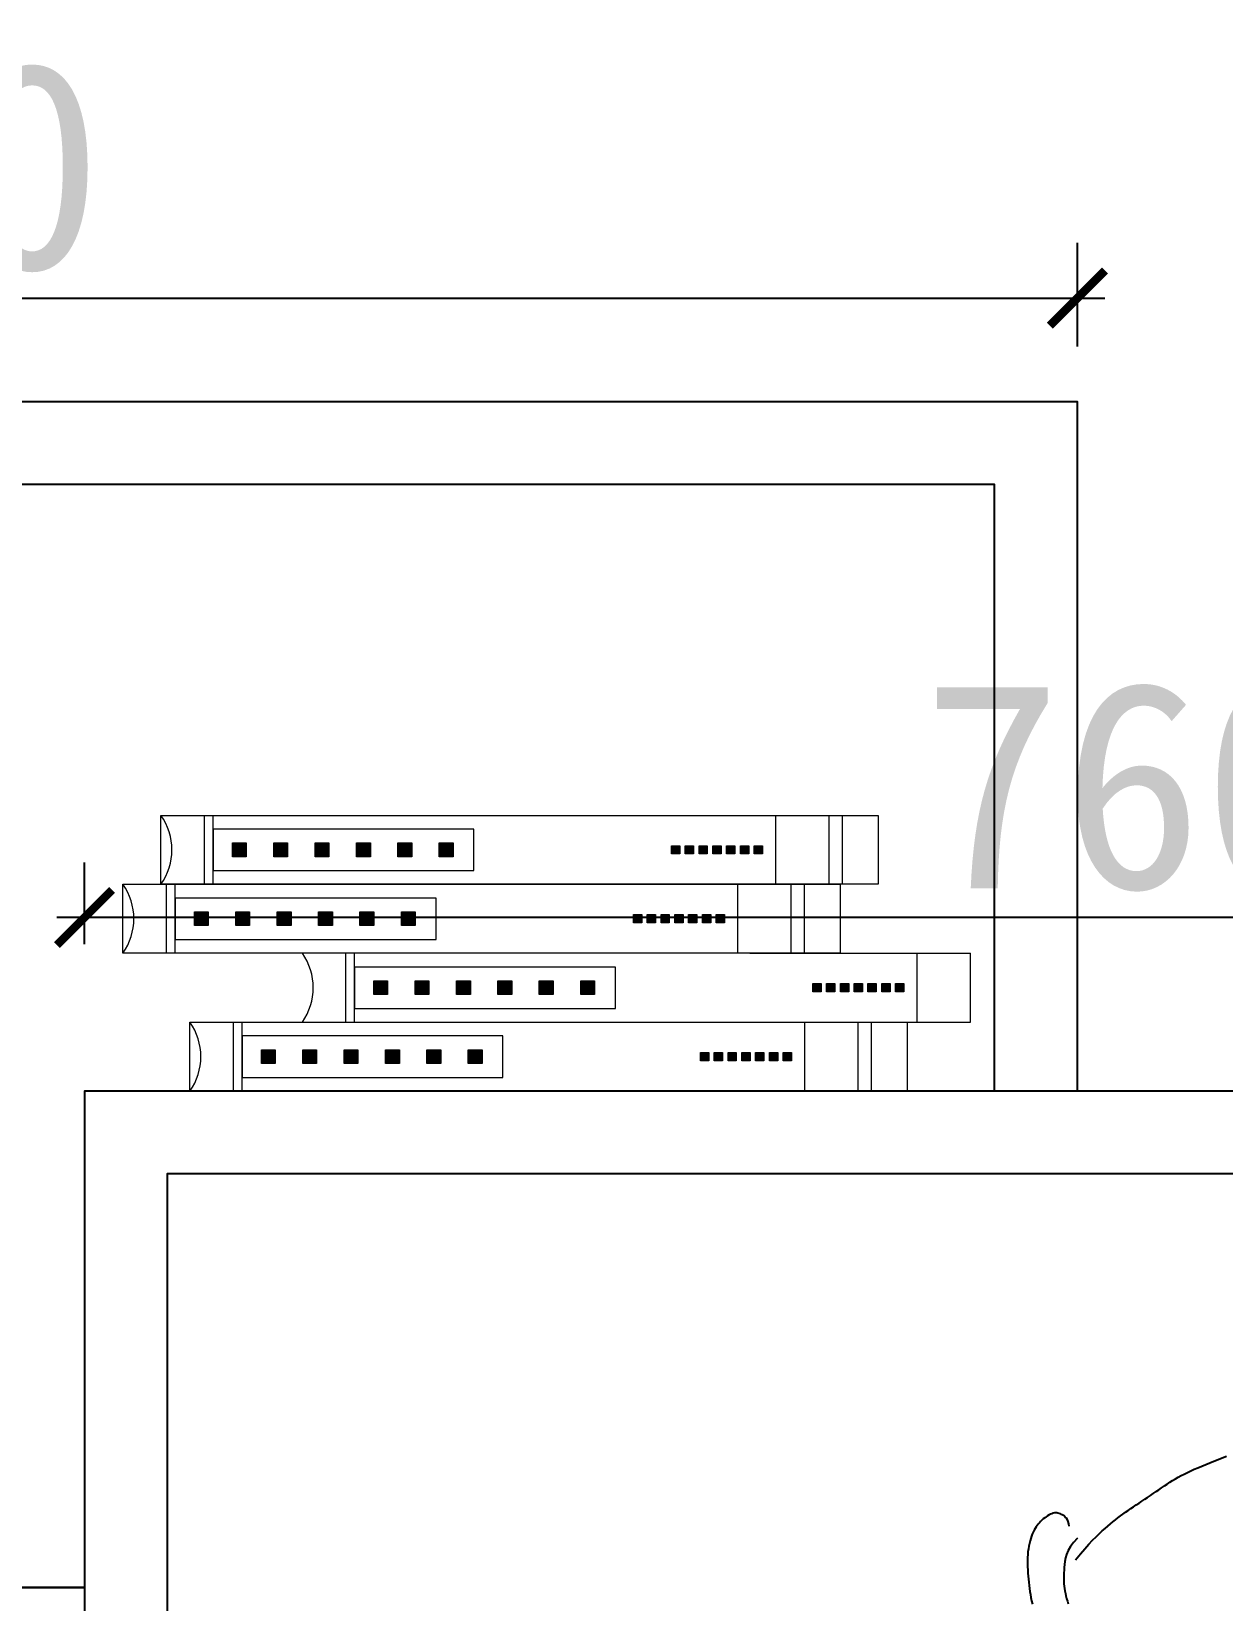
# Model space of a CAD drawing. Header units: millimetres. Extents: x 71641 to 191108, y -23091 to 29972.
# Drawn here: x 162454 to 162887, y -3682 to -3113 of the extents above; entities that cross this region are included whole.
import ezdxf

# ---------------------------------------------------------------- set-up
doc = ezdxf.new("R2010")
doc.units = ezdxf.units.MM
doc.layers.add('7', color=7, linetype='Continuous')
doc.layers.add('8', color=8, linetype='Continuous', lineweight=0)
doc.styles.add('30', font='SimSun.ttf', dxfattribs={"height": 75})
doc.dimstyles.new('30', dxfattribs={"dimscale": 0, "dimtxt": 90, "dimasz": 20, "dimexe": 20, "dimexo": 20, "dimgap": 10, "dimtad": 1, "dimdec": 0, "dimzin": 0, "dimdsep": 46, "dimtxsty": '30', "dimblk": 'ARCHTICK', "dimcen": 20, "dimdle": 10, "dimclrd": 8, "dimclre": 8, "dimclrt": 2, "dimadec": 0, "dimazin": 0, "dimtfac": 1, "dimtdec": 0, "dimtmove": 2, "dimatfit": 3, "dimldrblk": 'DOT', "dimfxl": 0, "dimtolj": 2, "dimtzin": 0, "dimlwd": -1, "dimarcsym": 0})

# ---------------------------------------------------------------- blocks, each defined once
blk = doc.blocks.new('_ARCHTICK')
at = {"color": 0, "linetype": 'ByBlock', "const_width": 0.15}
blk.add_lwpolyline([(-0.5, -0.5), (0.5, 0.5)], dxfattribs=at)
blk = doc.blocks.new('*D605')
at = {"color": 8, "lineweight": -2}
for p, q in [((162473.52, -3443.99), (162473.52, -3414.3)), ((163233.52, -3443.99), (163233.52, -3414.3))]:
    blk.add_line(p, q, dxfattribs=at)
at = {"color": 8}
blk.add_line((163243.52, -3434.3), (162463.52, -3434.3), dxfattribs=at)
at = {"layer": 'Defpoints', "color": 0}
for p in [(162473.52, -3434.3), (162473.52, -3463.99), (163233.52, -3463.99)]:
    blk.add_point(p, dxfattribs=at)
at = {"color": 8, "xscale": 20, "yscale": 20, "zscale": 20, "rotation": 180}
blk.add_blockref('_ARCHTICK', (162473.52, -3434.3), dxfattribs=at)
at = {"color": 8, "xscale": 20, "yscale": 20, "zscale": 20}
blk.add_blockref('_ARCHTICK', (163233.52, -3434.3), dxfattribs=at)
at = {"color": 2, "insert": (162853.52, -3386.8), "char_height": 75, "attachment_point": 5, "style": '30'}
blk.add_mtext('\\A2;760', dxfattribs=at)
blk = doc.blocks.new('_Dot')
at = {"color": 0, "linetype": 'ByBlock', "lineweight": -2}
blk.add_line((-0.5, 0), (-1, 0), dxfattribs=at)
at = {"color": 0, "linetype": 'ByBlock', "const_width": 0.5}
blk.add_lwpolyline([(-0.25, 0, 1), (0.25, 0, 1)], format="xyb", close=True, dxfattribs=at)
blk = doc.blocks.new('DOT')
at = {"color": 0, "linetype": 'ByBlock'}
blk.add_line((-0.5, 0), (-1, 0), dxfattribs=at)
at = {"color": 0, "linetype": 'ByBlock', "const_width": 0.5}
blk.add_lwpolyline([(-0.25, 0, 1), (0.25, 0, 1)], format="xyb", close=True, dxfattribs=at)
blk = doc.blocks.new('*D606')
at = {"color": 8, "lineweight": -2}
for p, q in [((161973.52, -3227.24), (161973.52, -3189.68)), ((162833.52, -3227.24), (162833.52, -3189.68))]:
    blk.add_line(p, q, dxfattribs=at)
at = {"color": 8}
blk.add_line((161963.52, -3209.68), (162843.52, -3209.68), dxfattribs=at)
at = {"layer": 'Defpoints', "color": 0}
for p in [(162833.52, -3209.68), (161973.52, -3247.24), (162833.52, -3247.24)]:
    blk.add_point(p, dxfattribs=at)
at = {"color": 8, "xscale": 20, "yscale": 20, "zscale": 20, "rotation": 180}
blk.add_blockref('_ARCHTICK', (161973.52, -3209.68), dxfattribs=at)
at = {"color": 8, "xscale": 20, "yscale": 20, "zscale": 20}
blk.add_blockref('_ARCHTICK', (162833.52, -3209.68), dxfattribs=at)
at = {"color": 2, "insert": (162403.52, -3162.18), "char_height": 75, "attachment_point": 5, "style": '30'}
blk.add_mtext('\\A2;860', dxfattribs=at)

msp = doc.modelspace()

# ---------------------------------------------------------------- hatches: boundary and pattern name
at = {"layer": '8'}
h = msp.add_hatch(color=8, dxfattribs=at)
h.dxf.hatch_style = 1
h.paths.add_polyline_path([(162527.17, -3407.24), (162527.17, -3412.24), (162532.17, -3412.24), (162532.17, -3407.24)])
h = msp.add_hatch(color=8, dxfattribs=at)
h.dxf.hatch_style = 1
h.paths.add_polyline_path([(162542.17, -3407.24), (162542.17, -3412.24), (162547.17, -3412.24), (162547.17, -3407.24)])
h = msp.add_hatch(color=8, dxfattribs=at)
h.dxf.hatch_style = 1
h.paths.add_polyline_path([(162557.17, -3407.24), (162557.17, -3412.24), (162562.17, -3412.24), (162562.17, -3407.24)])
h = msp.add_hatch(color=8, dxfattribs=at)
h.dxf.hatch_style = 1
h.paths.add_polyline_path([(162572.17, -3407.24), (162572.17, -3412.24), (162577.17, -3412.24), (162577.17, -3407.24)])
h = msp.add_hatch(color=8, dxfattribs=at)
h.dxf.hatch_style = 1
h.paths.add_polyline_path([(162587.17, -3407.24), (162587.17, -3412.24), (162592.17, -3412.24), (162592.17, -3407.24)])
h = msp.add_hatch(color=8, dxfattribs=at)
h.dxf.hatch_style = 1
h.paths.add_polyline_path([(162602.17, -3407.24), (162602.17, -3412.24), (162607.17, -3412.24), (162607.17, -3407.24)])
h = msp.add_hatch(color=8, dxfattribs=at)
h.dxf.hatch_style = 1
h.paths.add_polyline_path([(162686.34, -3408.24), (162686.34, -3411.24), (162689.34, -3411.24), (162689.34, -3408.24)])
h = msp.add_hatch(color=8, dxfattribs=at)
h.dxf.hatch_style = 1
h.paths.add_polyline_path([(162691.34, -3408.24), (162691.34, -3411.24), (162694.34, -3411.24), (162694.34, -3408.24)])
h = msp.add_hatch(color=8, dxfattribs=at)
h.dxf.hatch_style = 1
h.paths.add_polyline_path([(162696.34, -3408.24), (162696.34, -3411.24), (162699.34, -3411.24), (162699.34, -3408.24)])
h = msp.add_hatch(color=8, dxfattribs=at)
h.dxf.hatch_style = 1
h.paths.add_polyline_path([(162701.34, -3408.24), (162701.34, -3411.24), (162704.34, -3411.24), (162704.34, -3408.24)])
h = msp.add_hatch(color=8, dxfattribs=at)
h.dxf.hatch_style = 1
h.paths.add_polyline_path([(162706.34, -3408.24), (162706.34, -3411.24), (162709.34, -3411.24), (162709.34, -3408.24)])
h = msp.add_hatch(color=8, dxfattribs=at)
h.dxf.hatch_style = 1
h.paths.add_polyline_path([(162711.34, -3408.24), (162711.34, -3411.24), (162714.34, -3411.24), (162714.34, -3408.24)])
h = msp.add_hatch(color=8, dxfattribs=at)
h.dxf.hatch_style = 1
h.paths.add_polyline_path([(162716.34, -3408.24), (162716.34, -3411.24), (162719.34, -3411.24), (162719.34, -3408.24)])
h = msp.add_hatch(color=8, dxfattribs=at)
h.dxf.hatch_style = 1
h.paths.add_polyline_path([(162513.4, -3432.24), (162513.4, -3437.24), (162518.4, -3437.24), (162518.4, -3432.24)])
h = msp.add_hatch(color=8, dxfattribs=at)
h.dxf.hatch_style = 1
h.paths.add_polyline_path([(162528.4, -3432.24), (162528.4, -3437.24), (162533.4, -3437.24), (162533.4, -3432.24)])
h = msp.add_hatch(color=8, dxfattribs=at)
h.dxf.hatch_style = 1
h.paths.add_polyline_path([(162543.4, -3432.24), (162543.4, -3437.24), (162548.4, -3437.24), (162548.4, -3432.24)])
h = msp.add_hatch(color=8, dxfattribs=at)
h.dxf.hatch_style = 1
h.paths.add_polyline_path([(162558.4, -3432.24), (162558.4, -3437.24), (162563.4, -3437.24), (162563.4, -3432.24)])
h = msp.add_hatch(color=8, dxfattribs=at)
h.dxf.hatch_style = 1
h.paths.add_polyline_path([(162573.4, -3432.24), (162573.4, -3437.24), (162578.4, -3437.24), (162578.4, -3432.24)])
h = msp.add_hatch(color=8, dxfattribs=at)
h.dxf.hatch_style = 1
h.paths.add_polyline_path([(162588.4, -3432.24), (162588.4, -3437.24), (162593.4, -3437.24), (162593.4, -3432.24)])
h = msp.add_hatch(color=8, dxfattribs=at)
h.dxf.hatch_style = 1
h.paths.add_polyline_path([(162672.56, -3433.24), (162672.56, -3436.24), (162675.56, -3436.24), (162675.56, -3433.24)])
h = msp.add_hatch(color=8, dxfattribs=at)
h.dxf.hatch_style = 1
h.paths.add_polyline_path([(162677.56, -3433.24), (162677.56, -3436.24), (162680.56, -3436.24), (162680.56, -3433.24)])
h = msp.add_hatch(color=8, dxfattribs=at)
h.dxf.hatch_style = 1
h.paths.add_polyline_path([(162682.56, -3433.24), (162682.56, -3436.24), (162685.56, -3436.24), (162685.56, -3433.24)])
h = msp.add_hatch(color=8, dxfattribs=at)
h.dxf.hatch_style = 1
h.paths.add_polyline_path([(162687.56, -3433.24), (162687.56, -3436.24), (162690.56, -3436.24), (162690.56, -3433.24)])
h = msp.add_hatch(color=8, dxfattribs=at)
h.dxf.hatch_style = 1
h.paths.add_polyline_path([(162692.56, -3433.24), (162692.56, -3436.24), (162695.56, -3436.24), (162695.56, -3433.24)])
h = msp.add_hatch(color=8, dxfattribs=at)
h.dxf.hatch_style = 1
h.paths.add_polyline_path([(162697.56, -3433.24), (162697.56, -3436.24), (162700.56, -3436.24), (162700.56, -3433.24)])
h = msp.add_hatch(color=8, dxfattribs=at)
h.dxf.hatch_style = 1
h.paths.add_polyline_path([(162702.56, -3433.24), (162702.56, -3436.24), (162705.56, -3436.24), (162705.56, -3433.24)])
h = msp.add_hatch(color=8, dxfattribs=at)
h.dxf.hatch_style = 1
h.paths.add_polyline_path([(162578.43, -3457.24), (162578.43, -3462.24), (162583.43, -3462.24), (162583.43, -3457.24)])
h = msp.add_hatch(color=8, dxfattribs=at)
h.dxf.hatch_style = 1
h.paths.add_polyline_path([(162593.43, -3457.24), (162593.43, -3462.24), (162598.43, -3462.24), (162598.43, -3457.24)])
h = msp.add_hatch(color=8, dxfattribs=at)
h.dxf.hatch_style = 1
h.paths.add_polyline_path([(162608.43, -3457.24), (162608.43, -3462.24), (162613.43, -3462.24), (162613.43, -3457.24)])
h = msp.add_hatch(color=8, dxfattribs=at)
h.dxf.hatch_style = 1
h.paths.add_polyline_path([(162623.43, -3457.24), (162623.43, -3462.24), (162628.43, -3462.24), (162628.43, -3457.24)])
h = msp.add_hatch(color=8, dxfattribs=at)
h.dxf.hatch_style = 1
h.paths.add_polyline_path([(162638.43, -3457.24), (162638.43, -3462.24), (162643.43, -3462.24), (162643.43, -3457.24)])
h = msp.add_hatch(color=8, dxfattribs=at)
h.dxf.hatch_style = 1
h.paths.add_polyline_path([(162653.43, -3457.24), (162653.43, -3462.24), (162658.43, -3462.24), (162658.43, -3457.24)])
h = msp.add_hatch(color=8, dxfattribs=at)
h.dxf.hatch_style = 1
h.paths.add_polyline_path([(162737.6, -3458.24), (162737.6, -3461.24), (162740.6, -3461.24), (162740.6, -3458.24)])
h = msp.add_hatch(color=8, dxfattribs=at)
h.dxf.hatch_style = 1
h.paths.add_polyline_path([(162742.6, -3458.24), (162742.6, -3461.24), (162745.6, -3461.24), (162745.6, -3458.24)])
h = msp.add_hatch(color=8, dxfattribs=at)
h.dxf.hatch_style = 1
h.paths.add_polyline_path([(162747.6, -3458.24), (162747.6, -3461.24), (162750.6, -3461.24), (162750.6, -3458.24)])
h = msp.add_hatch(color=8, dxfattribs=at)
h.dxf.hatch_style = 1
h.paths.add_polyline_path([(162752.6, -3458.24), (162752.6, -3461.24), (162755.6, -3461.24), (162755.6, -3458.24)])
h = msp.add_hatch(color=8, dxfattribs=at)
h.dxf.hatch_style = 1
h.paths.add_polyline_path([(162757.6, -3458.24), (162757.6, -3461.24), (162760.6, -3461.24), (162760.6, -3458.24)])
h = msp.add_hatch(color=8, dxfattribs=at)
h.dxf.hatch_style = 1
h.paths.add_polyline_path([(162762.6, -3458.24), (162762.6, -3461.24), (162765.6, -3461.24), (162765.6, -3458.24)])
h = msp.add_hatch(color=8, dxfattribs=at)
h.dxf.hatch_style = 1
h.paths.add_polyline_path([(162767.6, -3458.24), (162767.6, -3461.24), (162770.6, -3461.24), (162770.6, -3458.24)])
h = msp.add_hatch(color=8, dxfattribs=at)
h.dxf.hatch_style = 1
h.paths.add_polyline_path([(162537.68, -3482.24), (162537.68, -3487.24), (162542.68, -3487.24), (162542.68, -3482.24)])
h = msp.add_hatch(color=8, dxfattribs=at)
h.dxf.hatch_style = 1
h.paths.add_polyline_path([(162552.68, -3482.24), (162552.68, -3487.24), (162557.68, -3487.24), (162557.68, -3482.24)])
h = msp.add_hatch(color=8, dxfattribs=at)
h.dxf.hatch_style = 1
h.paths.add_polyline_path([(162567.68, -3482.24), (162567.68, -3487.24), (162572.68, -3487.24), (162572.68, -3482.24)])
h = msp.add_hatch(color=8, dxfattribs=at)
h.dxf.hatch_style = 1
h.paths.add_polyline_path([(162582.68, -3482.24), (162582.68, -3487.24), (162587.68, -3487.24), (162587.68, -3482.24)])
h = msp.add_hatch(color=8, dxfattribs=at)
h.dxf.hatch_style = 1
h.paths.add_polyline_path([(162597.68, -3482.24), (162597.68, -3487.24), (162602.68, -3487.24), (162602.68, -3482.24)])
h = msp.add_hatch(color=8, dxfattribs=at)
h.dxf.hatch_style = 1
h.paths.add_polyline_path([(162612.68, -3482.24), (162612.68, -3487.24), (162617.68, -3487.24), (162617.68, -3482.24)])
h = msp.add_hatch(color=8, dxfattribs=at)
h.dxf.hatch_style = 1
h.paths.add_polyline_path([(162696.85, -3483.24), (162696.85, -3486.24), (162699.85, -3486.24), (162699.85, -3483.24)])
h = msp.add_hatch(color=8, dxfattribs=at)
h.dxf.hatch_style = 1
h.paths.add_polyline_path([(162701.85, -3483.24), (162701.85, -3486.24), (162704.85, -3486.24), (162704.85, -3483.24)])
h = msp.add_hatch(color=8, dxfattribs=at)
h.dxf.hatch_style = 1
h.paths.add_polyline_path([(162706.85, -3483.24), (162706.85, -3486.24), (162709.85, -3486.24), (162709.85, -3483.24)])
h = msp.add_hatch(color=8, dxfattribs=at)
h.dxf.hatch_style = 1
h.paths.add_polyline_path([(162711.85, -3483.24), (162711.85, -3486.24), (162714.85, -3486.24), (162714.85, -3483.24)])
h = msp.add_hatch(color=8, dxfattribs=at)
h.dxf.hatch_style = 1
h.paths.add_polyline_path([(162716.85, -3483.24), (162716.85, -3486.24), (162719.85, -3486.24), (162719.85, -3483.24)])
h = msp.add_hatch(color=8, dxfattribs=at)
h.dxf.hatch_style = 1
h.paths.add_polyline_path([(162721.85, -3483.24), (162721.85, -3486.24), (162724.85, -3486.24), (162724.85, -3483.24)])
h = msp.add_hatch(color=8, dxfattribs=at)
h.dxf.hatch_style = 1
h.paths.add_polyline_path([(162726.85, -3483.24), (162726.85, -3486.24), (162729.85, -3486.24), (162729.85, -3483.24)])

# ---------------------------------------------------------------- linework, layer by layer
at = {"color": 3}
for points in [[(162833.52, -3497.24), (162833.52, -3247.24), (161973.52, -3247.24), (161973.52, -3707.24), (162273.52, -3707.24)], [(162833.52, -3497.24), (162833.52, -3247.24), (161973.52, -3247.24), (161973.52, -3707.24), (162273.52, -3707.24), (162273.52, -4057.24), (162733.52, -4057.24), (162733.52, -3857.24)], [(162803.52, -3497.24), (162803.52, -3277.24), (162003.52, -3277.24), (162003.52, -3677.24), (162473.52, -3677.24)], [(162473.52, -3707.24), (162473.52, -3857.24), (163233.52, -3857.24), (163233.52, -3497.24), (162473.52, -3497.24), (162473.52, -3707.24)], [(162473.52, -3677.24), (162303.52, -3677.24)]]:
    msp.add_lwpolyline(points, dxfattribs=at)
msp.add_lwpolyline([(162503.52, -3827.24), (163203.52, -3827.24), (163203.52, -3527.24), (162503.52, -3527.24)], close=True, dxfattribs=at)
at = {"layer": '7', "color": 13}
for points in [[(162832.89, -3667.24), (162834.64, -3665.06), (162836.24, -3663.17), (162837.7, -3661.52), (162839.05, -3660.08), (162840.29, -3658.82), (162841.44, -3657.72), (162842.52, -3656.73), (162843.54, -3655.83), (162844.52, -3654.98), (162845.47, -3654.17), (162846.39, -3653.41), (162847.29, -3652.68), (162848.19, -3651.98), (162849.1, -3651.29), (162850.01, -3650.62), (162850.94, -3649.95), (162851.89, -3649.29), (162852.87, -3648.62), (162853.87, -3647.95), (162854.89, -3647.28), (162855.91, -3646.61), (162856.94, -3645.93), (162857.97, -3645.25), (162859, -3644.56), (162860.02, -3643.86), (162861.04, -3643.16), (162862.05, -3642.46), (162863.06, -3641.77), (162864.06, -3641.08), (162865.07, -3640.4), (162866.07, -3639.74), (162867.06, -3639.09), (162868.06, -3638.46), (162869.07, -3637.85), (162870.1, -3637.26), (162871.16, -3636.67), (162872.26, -3636.09), (162873.4, -3635.52), (162874.6, -3634.94), (162875.87, -3634.36), (162877.21, -3633.78), (162878.61, -3633.18), (162880.06, -3632.59), (162881.54, -3631.99), (162883.05, -3631.38), (162884.56, -3630.78), (162886.07, -3630.17), (162887.55, -3629.56)], [(162830.59, -3655.04), (162830.43, -3654.13), (162830.19, -3653.36), (162829.88, -3652.69), (162829.52, -3652.13), (162829.12, -3651.67), (162828.69, -3651.28), (162828.24, -3650.96), (162827.79, -3650.71), (162827.35, -3650.5), (162826.92, -3650.34), (162826.49, -3650.23), (162826.06, -3650.17), (162825.62, -3650.16), (162825.17, -3650.21), (162824.71, -3650.31), (162824.24, -3650.46), (162823.74, -3650.67), (162823.24, -3650.93), (162822.72, -3651.23), (162822.2, -3651.58), (162821.68, -3651.96), (162821.17, -3652.37), (162820.67, -3652.81), (162820.2, -3653.26), (162819.74, -3653.73), (162819.32, -3654.23), (162818.91, -3654.74), (162818.53, -3655.29), (162818.16, -3655.88), (162817.82, -3656.5), (162817.49, -3657.17), (162817.18, -3657.89), (162816.89, -3658.66), (162816.61, -3659.49), (162816.35, -3660.36), (162816.12, -3661.28), (162815.92, -3662.24), (162815.75, -3663.23), (162815.61, -3664.26), (162815.51, -3665.31), (162815.45, -3666.4), (162815.42, -3667.5), (162815.43, -3668.61), (162815.46, -3669.74), (162815.52, -3670.87), (162815.59, -3672), (162815.68, -3673.13), (162815.78, -3674.25), (162815.88, -3675.35), (162816, -3676.45), (162816.13, -3677.54), (162816.28, -3678.64), (162816.47, -3679.75), (162816.68, -3680.88), (162816.94, -3682.04), (162817.23, -3683.23)], [(162833.56, -3659.35), (162832.12, -3660.92), (162831.02, -3662.42), (162830.19, -3663.86), (162829.61, -3665.23), (162829.22, -3666.53), (162828.98, -3667.75), (162828.84, -3668.9), (162828.75, -3669.96), (162828.68, -3670.94), (162828.62, -3671.86), (162828.58, -3672.72), (162828.55, -3673.54), (162828.55, -3674.33), (162828.57, -3675.12), (162828.63, -3675.91), (162828.71, -3676.72), (162828.83, -3677.57), (162828.98, -3678.44), (162829.16, -3679.35), (162829.38, -3680.27), (162829.62, -3681.22), (162829.88, -3682.19), (162830.17, -3683.16)]]:
    msp.add_lwpolyline(points, dxfattribs=at)
at = {"layer": '8', "color": 8}
for p, q in [((162517.05, -3422.24), (162517.05, -3397.24)), ((162520.19, -3422.24), (162520.19, -3397.24)), ((162724.22, -3422.24), (162724.22, -3397.24)), ((162743.56, -3422.24), (162743.56, -3397.24)), ((162748.39, -3422.24), (162748.39, -3397.24)), ((162503.28, -3447.24), (162503.28, -3422.24)), ((162506.42, -3447.24), (162506.42, -3422.24)), ((162710.45, -3447.24), (162710.45, -3422.24)), ((162729.79, -3447.24), (162729.79, -3422.24)), ((162734.62, -3447.24), (162734.62, -3422.24)), ((162568.31, -3472.24), (162568.31, -3447.24)), ((162571.45, -3472.24), (162571.45, -3447.24)), ((162714.72, -3447.24), (162794.82, -3447.24)), ((162775.48, -3472.24), (162775.48, -3447.24)), ((162794.82, -3472.24), (162794.82, -3447.24)), ((162527.56, -3497.24), (162527.56, -3472.24)), ((162530.71, -3497.24), (162530.71, -3472.24)), ((162734.73, -3497.24), (162734.73, -3472.24)), ((162754.07, -3497.24), (162754.07, -3472.24)), ((162758.91, -3472.24), (162794.82, -3472.24)), ((162758.91, -3497.24), (162758.91, -3472.24))]:
    msp.add_line(p, q, dxfattribs=at)
for points in [[(162761.25, -3397.24), (162761.25, -3422.24), (162501.25, -3422.24), (162501.25, -3397.24)], [(162520.19, -3402.24), (162520.19, -3417.24), (162614.74, -3417.24), (162614.74, -3402.24)], [(162532.17, -3407.24), (162532.17, -3412.24), (162527.17, -3412.24), (162527.17, -3407.24)], [(162547.17, -3407.24), (162547.17, -3412.24), (162542.17, -3412.24), (162542.17, -3407.24)], [(162562.17, -3407.24), (162562.17, -3412.24), (162557.17, -3412.24), (162557.17, -3407.24)], [(162577.17, -3407.24), (162577.17, -3412.24), (162572.17, -3412.24), (162572.17, -3407.24)], [(162592.17, -3407.24), (162592.17, -3412.24), (162587.17, -3412.24), (162587.17, -3407.24)], [(162607.17, -3407.24), (162607.17, -3412.24), (162602.17, -3412.24), (162602.17, -3407.24)], [(162689.34, -3408.24), (162689.34, -3411.24), (162686.34, -3411.24), (162686.34, -3408.24)], [(162694.34, -3408.24), (162694.34, -3411.24), (162691.34, -3411.24), (162691.34, -3408.24)], [(162699.34, -3408.24), (162699.34, -3411.24), (162696.34, -3411.24), (162696.34, -3408.24)], [(162704.34, -3408.24), (162704.34, -3411.24), (162701.34, -3411.24), (162701.34, -3408.24)], [(162709.34, -3408.24), (162709.34, -3411.24), (162706.34, -3411.24), (162706.34, -3408.24)], [(162714.34, -3408.24), (162714.34, -3411.24), (162711.34, -3411.24), (162711.34, -3408.24)], [(162719.34, -3408.24), (162719.34, -3411.24), (162716.34, -3411.24), (162716.34, -3408.24)], [(162747.48, -3422.24), (162747.48, -3447.24), (162487.48, -3447.24), (162487.48, -3422.24)], [(162506.42, -3427.24), (162506.42, -3442.24), (162600.97, -3442.24), (162600.97, -3427.24)], [(162518.4, -3432.24), (162518.4, -3437.24), (162513.4, -3437.24), (162513.4, -3432.24)], [(162533.4, -3432.24), (162533.4, -3437.24), (162528.4, -3437.24), (162528.4, -3432.24)], [(162548.4, -3432.24), (162548.4, -3437.24), (162543.4, -3437.24), (162543.4, -3432.24)], [(162563.4, -3432.24), (162563.4, -3437.24), (162558.4, -3437.24), (162558.4, -3432.24)], [(162578.4, -3432.24), (162578.4, -3437.24), (162573.4, -3437.24), (162573.4, -3432.24)], [(162593.4, -3432.24), (162593.4, -3437.24), (162588.4, -3437.24), (162588.4, -3432.24)], [(162675.56, -3433.24), (162675.56, -3436.24), (162672.56, -3436.24), (162672.56, -3433.24)], [(162680.56, -3433.24), (162680.56, -3436.24), (162677.56, -3436.24), (162677.56, -3433.24)], [(162685.56, -3433.24), (162685.56, -3436.24), (162682.56, -3436.24), (162682.56, -3433.24)], [(162690.56, -3433.24), (162690.56, -3436.24), (162687.56, -3436.24), (162687.56, -3433.24)], [(162695.56, -3433.24), (162695.56, -3436.24), (162692.56, -3436.24), (162692.56, -3433.24)], [(162700.56, -3433.24), (162700.56, -3436.24), (162697.56, -3436.24), (162697.56, -3433.24)], [(162705.56, -3433.24), (162705.56, -3436.24), (162702.56, -3436.24), (162702.56, -3433.24)], [(162571.45, -3452.24), (162571.45, -3467.24), (162666, -3467.24), (162666, -3452.24)], [(162583.43, -3457.24), (162583.43, -3462.24), (162578.43, -3462.24), (162578.43, -3457.24)], [(162598.43, -3457.24), (162598.43, -3462.24), (162593.43, -3462.24), (162593.43, -3457.24)], [(162613.43, -3457.24), (162613.43, -3462.24), (162608.43, -3462.24), (162608.43, -3457.24)], [(162628.43, -3457.24), (162628.43, -3462.24), (162623.43, -3462.24), (162623.43, -3457.24)], [(162643.43, -3457.24), (162643.43, -3462.24), (162638.43, -3462.24), (162638.43, -3457.24)], [(162658.43, -3457.24), (162658.43, -3462.24), (162653.43, -3462.24), (162653.43, -3457.24)], [(162740.6, -3458.24), (162740.6, -3461.24), (162737.6, -3461.24), (162737.6, -3458.24)], [(162745.6, -3458.24), (162745.6, -3461.24), (162742.6, -3461.24), (162742.6, -3458.24)], [(162750.6, -3458.24), (162750.6, -3461.24), (162747.6, -3461.24), (162747.6, -3458.24)], [(162755.6, -3458.24), (162755.6, -3461.24), (162752.6, -3461.24), (162752.6, -3458.24)], [(162760.6, -3458.24), (162760.6, -3461.24), (162757.6, -3461.24), (162757.6, -3458.24)], [(162765.6, -3458.24), (162765.6, -3461.24), (162762.6, -3461.24), (162762.6, -3458.24)], [(162770.6, -3458.24), (162770.6, -3461.24), (162767.6, -3461.24), (162767.6, -3458.24)], [(162771.76, -3472.24), (162771.76, -3497.24), (162511.76, -3497.24), (162511.76, -3472.24)], [(162530.71, -3477.24), (162530.71, -3492.24), (162625.25, -3492.24), (162625.25, -3477.24)], [(162542.68, -3482.24), (162542.68, -3487.24), (162537.68, -3487.24), (162537.68, -3482.24)], [(162557.68, -3482.24), (162557.68, -3487.24), (162552.68, -3487.24), (162552.68, -3482.24)], [(162572.68, -3482.24), (162572.68, -3487.24), (162567.68, -3487.24), (162567.68, -3482.24)], [(162587.68, -3482.24), (162587.68, -3487.24), (162582.68, -3487.24), (162582.68, -3482.24)], [(162602.68, -3482.24), (162602.68, -3487.24), (162597.68, -3487.24), (162597.68, -3482.24)], [(162617.68, -3482.24), (162617.68, -3487.24), (162612.68, -3487.24), (162612.68, -3482.24)], [(162699.85, -3483.24), (162699.85, -3486.24), (162696.85, -3486.24), (162696.85, -3483.24)], [(162704.85, -3483.24), (162704.85, -3486.24), (162701.85, -3486.24), (162701.85, -3483.24)], [(162709.85, -3483.24), (162709.85, -3486.24), (162706.85, -3486.24), (162706.85, -3483.24)], [(162714.85, -3483.24), (162714.85, -3486.24), (162711.85, -3486.24), (162711.85, -3483.24)], [(162719.85, -3483.24), (162719.85, -3486.24), (162716.85, -3486.24), (162716.85, -3483.24)], [(162724.85, -3483.24), (162724.85, -3486.24), (162721.85, -3486.24), (162721.85, -3483.24)], [(162729.85, -3483.24), (162729.85, -3486.24), (162726.85, -3486.24), (162726.85, -3483.24)]]:
    msp.add_lwpolyline(points, close=True, dxfattribs=at)
for centre in [(162483.42, -3409.74), (162469.64, -3434.74), (162534.68, -3459.74), (162493.93, -3484.74)]:
    msp.add_arc(centre, 21.78, 324.9723, 35.0277, dxfattribs=at)

# ---------------------------------------------------------------- dimensions: what is measured, and where the dimension line sits
at = {"color": 3}
for p1, p2, distance, picture, middle in [((161973.52, -3247.24), (162833.52, -3247.24), 37.56, '*D606', (162403.52, -3162.18)), ((163233.52, -3463.99), (162473.52, -3463.99), -29.69, '*D605', (162853.52, -3386.8))]:
    dim = msp.add_aligned_dim(p1=p1, p2=p2, distance=distance, dimstyle='30', override={"dimscale": 1, "dimtxt": 75, "dimldrblk": 'DOT'}, dxfattribs=at)
    dim.commit()
    dim.dimension.update_dxf_attribs({"geometry": picture, "text_midpoint": middle})

doc.saveas('drawing.dxf')
